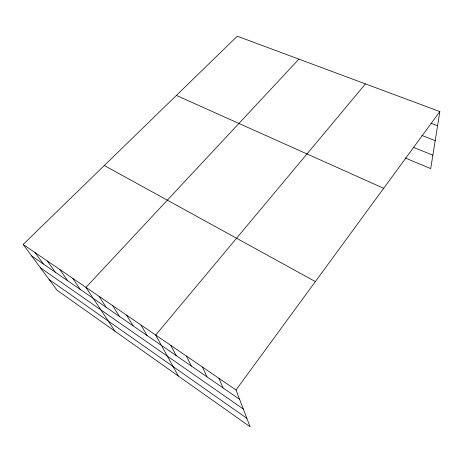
<?xml version="1.0" encoding="UTF-8"?>
<svg xmlns="http://www.w3.org/2000/svg" width="463" height="463" viewBox="0 0 463 463"><rect width="100%" height="100%" fill="white"/><g stroke="black" fill="none" stroke-linecap="round" stroke-linejoin="round"><path stroke-width="0.69" d="M23.15 244.441L236.008 389.973L250.095 426.788L57.099 290.272L23.15 244.441L237.282 36.212L439.85 111.571L430.712 168.625L405.084 157.924M236.008 389.973L439.85 111.571M365.475 83.901L155.684 335.056L178.342 376.031M298.913 59.142L85.968 287.39L115.015 331.242M430.989 123.222L437.581 125.751M421.799 135.375L435.191 140.665M413.204 147.228L432.859 155.221M176.386 95.436L383.665 188.308M104.314 165.517L315.372 281.585M31.617 255.871L239.585 399.32M40.507 267.874L243.295 409.014M49.153 279.554L246.86 418.326M35.066 252.59L43.325 263.951M47.29 260.947L55.328 272.232M59.843 269.53L67.644 280.723M72.732 278.338L80.278 289.439M99.163 296.413L106.172 307.299M112.723 305.678L119.437 316.443M126.648 315.205L133.049 325.836M140.966 324.991L147.031 335.484M170.83 345.41L176.166 355.578M186.415 356.064L191.352 366.054M202.458 367.032L206.973 376.824M218.982 378.335L223.039 387.907"/></g></svg>
